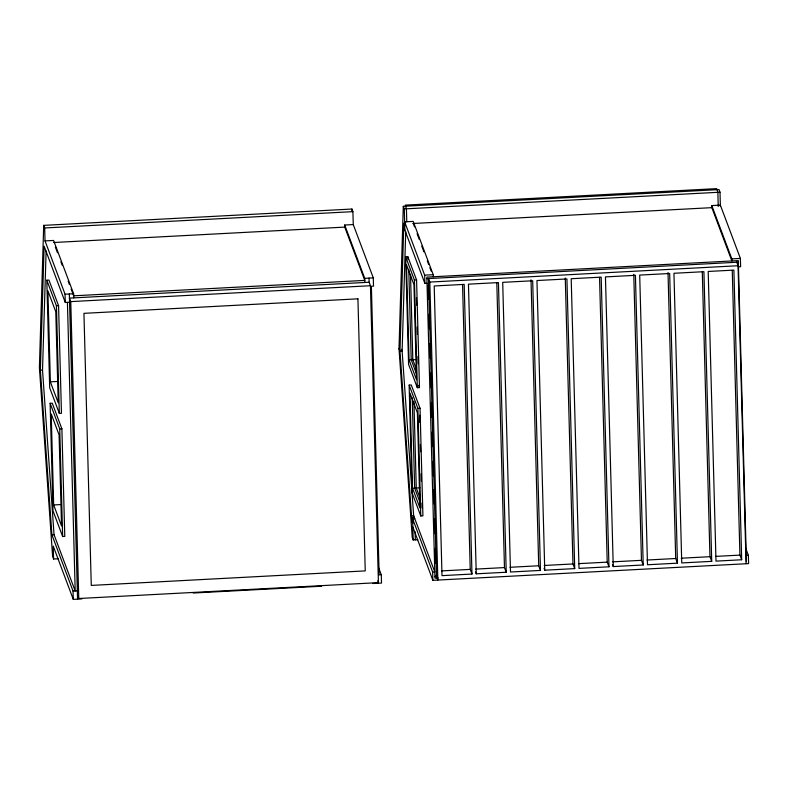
<?xml version="1.0" encoding="UTF-8"?>
<svg xmlns="http://www.w3.org/2000/svg" width="788" height="788" viewBox="0 0 788 788"><rect width="100%" height="100%" fill="white"/><g stroke="black" fill="none" stroke-linecap="round" stroke-linejoin="round"><path stroke-width="1.18" d="M372.941 583.504L381.51 583.051L381.284 574.777L379.146 574.885L371.375 286.261L373.512 286.152L373.295 277.869L353.26 224.57L352.906 211.647L351.931 209.037L43.704 225.368L39.4 367.592L52.609 556.407L53.594 559.007L58.499 558.751M81.834 598.919L73.274 599.372L73.048 591.099L51.9 534.816L40.375 370.193L44.128 246.191L65.286 302.474L69.561 302.247M67.423 302.365L75.195 590.99L54.037 534.707L42.522 370.084L46.118 250.988M351.852 211.489L351.931 209.037M417.788 539.721L413.188 539.957L412.213 537.357L399.004 348.542L403.298 206.318L719.02 189.593L720.005 192.203L720.39 206.387M405.731 231.564L402.126 351.034L413.789 517.785M43.704 225.368L44.68 227.968L352.906 211.647M403.298 206.318L404.283 208.918L720.005 192.203M44.68 227.968L45.024 240.901L53.584 240.448L73.619 293.747L73.737 297.884M71.117 289.009L73.678 295.815L364.785 280.4L344.75 227.102L344.691 225.023L353.26 224.57M711.791 205.579L731.825 258.878L731.875 260.956L711.85 207.648L711.791 205.579L720.35 205.126L740.385 258.425L740.612 266.708L738.464 266.817M53.643 242.517L344.75 227.102M412.951 223.487L712.135 207.638M405.682 256.819L407.82 256.701L416.576 279.996L419.472 387.588L417.325 387.696L408.578 364.401L405.682 256.819L414.429 280.104L417.325 387.696M46.797 280.193L48.945 280.085L58.568 305.705L61.464 413.296L59.327 413.404L49.693 387.785L46.797 280.193L56.431 305.823L59.327 413.404M45.024 240.901L65.059 294.2L73.619 293.747M344.691 225.023L364.726 278.331L373.295 277.869M433.223 274.697L413.188 221.398L404.628 221.852L424.663 275.15L433.223 274.697L433.282 276.765M731.825 258.878L740.385 258.425M426.899 278.656L738.346 262.168M369.119 282.242L69.452 298.11L70.762 301.607L78.761 598.506L378.427 582.637L370.439 285.729L369.119 282.242L369.011 278.105M414.429 280.104L416.576 279.996M428.416 278.341L429.824 282.065L738.051 265.743L746.069 563.676M70.762 301.607L370.439 285.729M403.732 227.141L424.89 283.424L427.027 283.316M56.431 305.823L58.568 305.705M40.375 370.193L42.522 370.084M409.061 359.949L416.507 379.747L413.946 284.566L406.5 264.768L409.061 359.949L416.478 359.555M50.353 381.835L58.233 402.806L55.781 311.762L47.901 290.802L50.353 381.835L57.357 381.471M50.117 403.298L52.254 403.19L61.888 428.81L64.783 536.401L62.646 536.51L53.013 510.89L50.117 403.298L59.75 428.928L62.646 536.51M409.13 385.096L411.267 384.977L420.024 408.273L422.92 515.864L420.782 515.973L412.026 492.677L409.13 385.096L417.886 408.391L420.782 515.973M417.886 408.391L420.024 408.273M59.75 428.928L61.888 428.81M53.663 504.941L61.543 525.911L59.09 434.868L51.21 413.907L53.663 504.941L60.666 504.576M412.518 488.225L419.955 508.024L417.394 412.843L409.957 393.045L412.518 488.225L419.935 487.831M51.9 534.816L54.037 534.707M414.764 518.642L412.616 518.75L413.188 539.957M441.457 570.916L470.229 569.389L471.973 574.048L442.009 575.644L434.208 285.975L464.181 284.389L471.973 574.048M475.706 569.103L504.468 567.577L506.221 572.236L476.257 573.822L475.558 571.96M509.954 567.291L538.716 565.764L540.47 570.423L510.506 572.009L502.705 282.35L532.678 280.764L540.47 570.423M544.203 565.479L572.965 563.952L574.718 568.611L544.754 570.197L544.055 568.335M578.451 563.656L607.213 562.139L608.966 566.799L579.003 568.384L571.202 278.725L601.175 277.14L608.966 566.799M612.7 561.844L641.462 560.327L643.215 564.986L613.251 566.572L612.552 564.71M646.948 560.032L675.71 558.505L677.463 563.164L647.5 564.76L639.698 275.091L669.662 273.505L677.463 563.164M681.187 558.219L709.958 556.692L711.712 561.351L681.748 562.937L673.947 273.278L703.911 271.693L711.712 561.351M715.465 556.407L739.922 555.107L741.675 559.766L715.996 561.125L708.195 271.466L733.884 270.107L741.675 559.766M73.048 591.099L77.332 590.872M432.651 572.049L434.799 571.94L413.641 515.657L411.503 515.766L432.651 572.049L432.878 580.332L748.6 563.607L748.373 555.333L745.822 548.527M746.236 555.442L748.373 555.333M434.917 576.599L437.37 576.461M438.177 577.978L434.966 578.146L426.86 277.11L738.297 260.611L746.403 561.647M193.139 593.029L321.573 586.223M736.652 262.02L738.051 265.743M413.247 223.467L414.527 226.875M417.079 233.672L419.216 239.345M421.767 246.151L423.905 251.815M427.313 260.887L428.593 264.295M429.874 267.693L431.154 271.102M404.727 225.476L403.85 223.142L399.979 351.152L411.868 521.085L412.745 523.409M412.41 358.668L416.527 369.641M416.576 374.133L411.208 359.83L408.775 269.535M418.635 385.362L419.472 387.588M401.466 349.301L402.126 351.034L399.979 351.152L399.004 348.542M416.094 487.575L420.408 499.05M420.447 503.512L414.655 488.107L412.222 397.812M436.089 575.348L437.842 580.007L429.824 282.065M412.843 527.034L432.878 580.332M378.693 567.882L381.284 574.777M377.767 580.884L378.427 582.637M55.347 247.048L57.485 252.721M60.893 261.793L62.173 265.201M68.132 281.07L69.413 284.478M77.441 595.009L78.761 598.506M73.274 599.372L53.239 546.074L53.594 559.007M732.259 270.353L739.922 555.107M718.242 206.495L717.868 192.311L716.716 188.627L405.278 205.116L406.421 208.81L406.775 221.812M702.295 271.949L709.958 556.692M668.017 272.53L675.71 558.505M643.215 564.986L635.414 275.317L605.45 276.913L613.251 566.572M633.769 274.342L641.462 560.327M599.55 277.386L607.213 562.139M574.718 568.611L566.927 278.952L536.953 280.538L544.754 570.197M565.272 277.977L572.965 563.952M531.023 279.789L538.716 565.764M506.221 572.236L498.43 282.577L468.456 284.163L476.257 573.822M496.804 282.833L504.468 567.577M462.556 284.645L470.229 569.389M428.505 278.578L436.522 576.511M428.268 284.764L428.662 299.479M429.056 314.195L429.45 328.901M429.854 343.617L430.248 358.333M430.642 373.039L431.036 387.755M431.44 402.471L431.834 417.187M432.228 431.893L432.622 446.609M433.016 461.325L433.42 476.031M433.774 489.525L434.178 504.231M434.572 518.947L434.966 533.663M435.36 548.369L435.754 563.085M424.663 275.15L424.89 283.424M416.448 297.874L416.645 305.202M417.236 327.158L417.433 334.486M418.024 356.442L418.221 363.77M419.6 415.178L419.797 422.496M420.388 444.462L420.585 451.78M421.176 473.746L421.373 481.064M421.964 503.03L422.102 507.905M410.509 274.332L412.814 359.742M413.927 401.387L416.261 488.028M407.82 256.701L407.889 259.144M415.118 531.772L415.335 539.849M404.283 208.918L404.855 230.126M364.726 278.331L364.844 282.468M69.344 293.973L77.559 599.146M65.059 294.2L65.286 302.474M357.929 298.829L83.942 313.338L91.27 585.415L365.248 570.896L357.929 298.829"/></g></svg>
